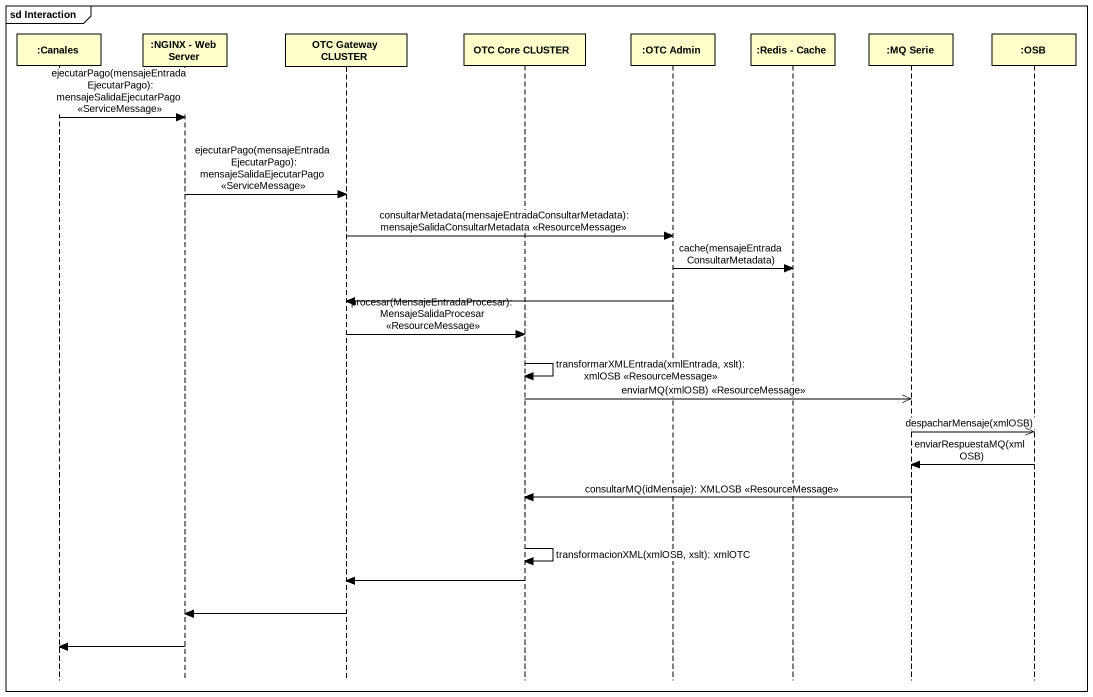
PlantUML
@startuml
mainframe sd Interaction
hide footbox
participant ":Canales" as Canales
participant ":NGINX - Web Server" as NGINX_Web_Server
participant "OTC Gateway CLUSTER" as OTC_Gateway_CLUSTER
participant "OTC Core CLUSTER" as OTC_Core_CLUSTER
participant ":OTC Admin" as OTC_Admin
participant ":Redis - Cache" as Redis_Cache
participant ":MQ Serie" as MQ_Serie
participant ":OSB" as OSB

Canales -> NGINX_Web_Server : ejecutarPago(mensajeEntradaEjecutarPago): mensajeSalidaEjecutarPago <<ServiceMessage>>
NGINX_Web_Server -> OTC_Gateway_CLUSTER : ejecutarPago(mensajeEntradaEjecutarPago): mensajeSalidaEjecutarPago <<ServiceMessage>>
OTC_Gateway_CLUSTER -> OTC_Admin : consultarMetadata(mensajeEntradaConsultarMetadata): mensajeSalidaConsultarMetadata <<ResourceMessage>>
OTC_Admin -> Redis_Cache : cache(mensajeEntradaConsultarMetadata)
OTC_Admin -> OTC_Gateway_CLUSTER
OTC_Gateway_CLUSTER -> OTC_Core_CLUSTER : procesar(MensajeEntradaProcesar): MensajeSalidaProcesar <<ResourceMessage>>
OTC_Core_CLUSTER -> OTC_Core_CLUSTER : transformarXMLEntrada(xmlEntrada, xslt): xmlOSB <<ResourceMessage>>
OTC_Core_CLUSTER ->> MQ_Serie : enviarMQ(xmlOSB) <<ResourceMessage>>
MQ_Serie ->> OSB : despacharMensaje(xmlOSB)
OSB -> MQ_Serie : enviarRespuestaMQ(xmlOSB)
MQ_Serie -> OTC_Core_CLUSTER : consultarMQ(idMensaje): XMLOSB <<ResourceMessage>>
OTC_Core_CLUSTER -> OTC_Core_CLUSTER : transformacionXML(xmlOSB, xslt): xmlOTC
OTC_Core_CLUSTER -> OTC_Gateway_CLUSTER
OTC_Gateway_CLUSTER -> NGINX_Web_Server
NGINX_Web_Server -> Canales
@enduml
